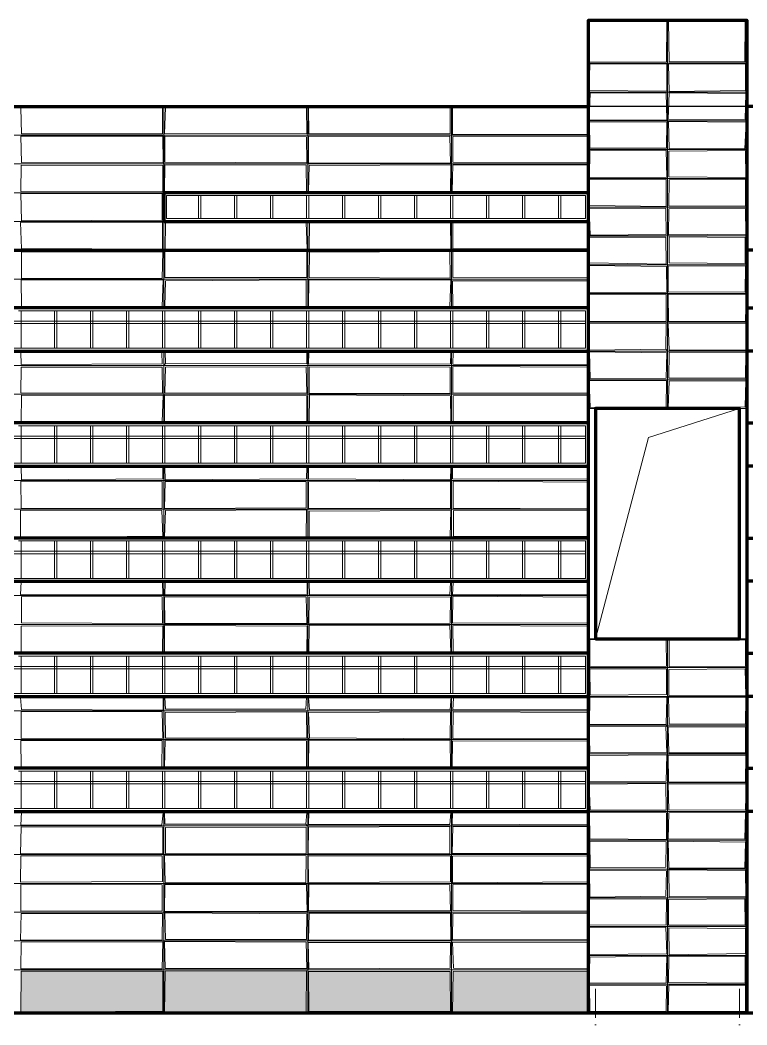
# Model space of a CAD drawing. Extents: x -50000 to 1632000, y -47600 to 308800.
# Drawn here: x 198013 to 228308, y 220500 to 262400 of the extents above; entities that cross this region are included whole.
import ezdxf

# ---------------------------------------------------------------- set-up
doc = ezdxf.new("R2010")
doc.units = 0
doc.header["$MEASUREMENT"] = 0
doc.linetypes.add('ACAD_ISO04W100', pattern=[30, 24, -3, 0, -3])
doc.layers.get('Defpoints').update_dxf_attribs({"color": 6})
doc.layers.add('1', color=7, linetype='Continuous')

msp = doc.modelspace()

# ---------------------------------------------------------------- hatches: boundary and pattern name
at = {"layer": '1', "linetype": 'Continuous'}
h = msp.add_hatch(color=251, dxfattribs=at)
h.dxf.hatch_style = 1
h.paths.add_polyline_path([(203956, 222746.3), (198059.3, 222744.7), (198037.2, 221029.8), (203966, 221068.4)])
h = msp.add_hatch(color=251, dxfattribs=at)
h.dxf.hatch_style = 1
h.paths.add_polyline_path([(209952, 222750.7), (204065.2, 222744.5), (204027.2, 221025.9), (209933.1, 221054)])
h = msp.add_hatch(color=251, dxfattribs=at)
h.dxf.hatch_style = 1
h.paths.add_polyline_path([(215937.5, 222730.5), (210032.3, 222727.8), (210053.3, 221054.2), (215955.6, 221055.6)])
h = msp.add_hatch(color=251, dxfattribs=at)
h.dxf.hatch_style = 1
h.paths.add_polyline_path([(221675.2, 222741.7), (216065.9, 222731.3), (216036.3, 221037.1), (221699.1, 221060.8)])

# ---------------------------------------------------------------- linework, layer by layer
at = {"layer": '1', "color": 8, "linetype": 'Continuous', "lineweight": 13}
for p, q in [((221700, 262400), (221700, 221000)), ((228300, 262400), (221700, 262400)), ((225000, 246200), (225000, 262400)), ((228300, 221000), (228300, 262400)), ((228300, 260600), (221700, 260600)), ((228300, 259400), (221700, 259400)), ((221667, 258800), (168300, 258800)), ((204000, 250400), (204000, 258800)), ((210000, 255200), (210000, 258800)), ((216000, 255200), (216000, 258800)), ((228300, 258200), (221700, 258200)), ((221669.2, 257600), (168300, 257600)), ((228300, 257000), (221700, 257000)), ((221671.3, 256400), (168300, 256400)), ((228300, 255800), (221700, 255800)), ((221673.2, 255200), (168300, 255200)), ((228300, 254600), (221700, 254600)), ((221671.8, 254000), (168300, 254000)), ((210000, 250400), (210000, 254000)), ((216000, 250400), (216000, 254000)), ((228300, 253400), (221700, 253400)), ((221672.3, 252800), (96000, 252800)), ((228300, 252200), (221700, 252200)), ((221668.6, 251600), (96000, 251600)), ((228300, 251000), (221700, 251000)), ((221672.2, 250400), (96000, 250400)), ((228300, 249800), (221700, 249800)), ((258000, 248600), (174000, 248600)), ((204000, 245600), (204000, 248600)), ((210000, 245600), (210000, 248600)), ((216000, 245600), (216000, 248600)), ((221665.3, 248000), (96000, 248000)), ((228300, 247400), (221700, 247400)), ((221663.8, 246800), (96000, 246800)), ((221700, 246200), (228300, 246200)), ((221666.6, 245600), (96000, 245600)), ((221700, 243800), (174000, 243800)), ((204000, 240800), (204000, 243800)), ((210000, 240800), (210000, 243800)), ((216000, 240800), (216000, 243800)), ((258000, 243800), (228300, 243800)), ((221680.6, 243200), (96000, 243200)), ((221667, 242000), (96000, 242000)), ((221685.6, 240800), (96000, 240800)), ((221700, 239000), (174000, 239000)), ((204000, 236000), (204000, 239000)), ((210000, 236000), (210000, 239000)), ((216000, 236000), (216000, 239000)), ((258000, 239000), (228300, 239000)), ((221674.9, 238400), (57000, 238400)), ((221678.1, 237200), (57000, 237200)), ((228300, 236600), (221700, 236600)), ((225000, 221000), (225000, 236600)), ((221670.9, 236000), (57000, 236000)), ((228300, 235400), (221700, 235400)), ((258000, 234200), (174000, 234200)), ((204000, 231200), (204000, 234200)), ((210000, 231200), (210000, 234200)), ((216000, 231200), (216000, 234200)), ((221666.4, 233600), (126000, 233600)), ((228300, 233000), (221700, 233000)), ((221669, 232400), (126000, 232400)), ((228300, 231800), (221700, 231800)), ((180332.3, 231200), (221673.1, 231200)), ((228300, 230600), (221700, 230600)), ((228300, 229400), (180321.5, 229400)), ((204000, 221000), (204000, 229400)), ((210000, 221000), (210000, 229400)), ((216000, 221000), (216000, 229400)), ((221669.3, 228800), (180300, 228800)), ((228300, 228200), (221700, 228200)), ((221670.7, 227600), (180300, 227600)), ((228300, 227000), (221700, 227000)), ((221666.9, 226400), (180300, 226400)), ((228300, 225800), (221700, 225800)), ((221671, 225200), (180300, 225200)), ((228300, 224600), (221700, 224600)), ((221668, 224000), (180300, 224000)), ((228300, 223400), (221700, 223400)), ((221674.4, 222800), (180300, 222800)), ((228300, 222200), (221700, 222200)), ((180300, 221000), (228300, 221000))]:
    msp.add_line(p, q, dxfattribs=at)
at = {"layer": '1', "color": 8, "linetype": 'Continuous', "lineweight": 9}
for p, q in [((221729.1, 260649.8), (221733.7, 262353.1)), ((221733.7, 262353.1), (224969.6, 262334.2)), ((224961.3, 260655.1), (224969.6, 262334.2)), ((225038.6, 262353.3), (228238.7, 262362)), ((225074.3, 260654.4), (225038.6, 262353.3)), ((228228, 260660.6), (228238.7, 262362)), ((221729.1, 260649.8), (224961.3, 260655.1)), ((225074.3, 260654.4), (228228, 260660.6)), ((221726.6, 259460.4), (221755.3, 260573.5)), ((221755.3, 260573.5), (224965, 260559.6)), ((224967.1, 259430.8), (224965, 260559.6)), ((225045, 260559.1), (228256.6, 260571.4)), ((225068.5, 259426.1), (225045, 260559.1)), ((228250.1, 259460.5), (228256.6, 260571.4)), ((221726.6, 259460.4), (224967.1, 259430.8)), ((221770.7, 259357.7), (224947.4, 259364.5)), ((224969.1, 258244.8), (224947.4, 259364.5)), ((225027.1, 258266.8), (225063.9, 259367.9)), ((225063.9, 259367.9), (228258.6, 259344.9)), ((225068.5, 259426.1), (228250.1, 259460.5)), ((221736.1, 258225.5), (221770.7, 259357.7)), ((228240.2, 258251.5), (228258.6, 259344.9)), ((198036.7, 258742.5), (203953.6, 258754.3)), ((198073.9, 257657.5), (198036.7, 258742.5)), ((203952.8, 257653), (203953.6, 258754.3)), ((204035.3, 257669.9), (204067.6, 258737.3)), ((204067.6, 258737.3), (209950.8, 258769.8)), ((209964.4, 257652.7), (209950.8, 258769.8)), ((210037.6, 258756.3), (215933.6, 258774.6)), ((210042.2, 257651.3), (210037.6, 258756.3)), ((215936, 257661.2), (215933.6, 258774.6)), ((216031.6, 258728.3), (221663.3, 258747.5)), ((216034.4, 257633.9), (216031.6, 258728.3)), ((221666.6, 257640.9), (221664.6, 258749.4)), ((221736.1, 258225.5), (224969.1, 258244.8)), ((221745.9, 258154.2), (224969.8, 258146.6)), ((221762, 257065.7), (221745.9, 258154.2)), ((224961.1, 257057.2), (224969.8, 258146.6)), ((225027.1, 258266.8), (228240.2, 258251.5)), ((225041.6, 258172), (228272.5, 258143.8)), ((225061.7, 257027.9), (225041.6, 258172)), ((228227.9, 257050.8), (228272.5, 258143.8)), ((198048.9, 257566.5), (203959.6, 257553.1)), ((198066.3, 256463.8), (198048.9, 257566.5)), ((198073.9, 257657.5), (203952.8, 257653)), ((203972.3, 256452.5), (203959.6, 257553.1)), ((204035.3, 257669.9), (209964.4, 257652.7)), ((204038.6, 257562.3), (209955.7, 257528.2)), ((204045.3, 256471.4), (204038.6, 257562.3)), ((209961.8, 256453.3), (209955.7, 257528.2)), ((210033.6, 257551.1), (215931.2, 257561.1)), ((210040.5, 256440.3), (210033.6, 257551.1)), ((210042.2, 257651.3), (215936, 257661.2)), ((215956.1, 256436), (215931.2, 257561.1)), ((216034.4, 257633.9), (221666.9, 257637.5)), ((216053.3, 256469.7), (216053.7, 257551.3)), ((216053.7, 257551.3), (221669.2, 257555.6)), ((221664.8, 256560.9), (221662.9, 257536.5)), ((221747.9, 255831.6), (221767.7, 256953.8)), ((221762, 257065.7), (224961.1, 257057.2)), ((221767.7, 256953.8), (224946.9, 256970.8)), ((224966.9, 255856.9), (224946.9, 256970.8)), ((225053.7, 256932.1), (228254.3, 256963.4)), ((225058.4, 255857.5), (225053.7, 256932.1)), ((225061.7, 257027.9), (228227.9, 257050.8)), ((228261.7, 255835.4), (228254.3, 256963.4)), ((198066.3, 256463.8), (203972.3, 256452.5)), ((204045.3, 256471.4), (209961.8, 256453.3)), ((210040.5, 256440.3), (215956.1, 256436)), ((216053.3, 256469.7), (221665, 256457.2)), ((198039.3, 255257.6), (198050.7, 256355.8)), ((198050.7, 256355.8), (203958.1, 256332.1)), ((203968, 255233.2), (203958.1, 256332.1)), ((204036.5, 255263.6), (204048.4, 256369.6)), ((204048.4, 256369.6), (209934.2, 256356)), ((209948.7, 255244.8), (209934.2, 256356)), ((210041, 255250), (210060.5, 256336.3)), ((210060.5, 256336.3), (215973.9, 256366)), ((215958.2, 255248), (215973.9, 256366)), ((216026, 255252.7), (216048.5, 256365.2)), ((216048.5, 256365.2), (221662.7, 256367.6)), ((221664.4, 255265.4), (221662.7, 256353.3)), ((221725.5, 255770.6), (224940, 255751.6)), ((221746.3, 254661.9), (221725.5, 255770.6)), ((221747.9, 255831.6), (224966.9, 255856.9)), ((224942, 254629.1), (224940, 255751.6)), ((225052.9, 254658.7), (225071.3, 255733.4)), ((225058.4, 255857.5), (228261.7, 255835.4)), ((225071.3, 255733.4), (228255, 255764.2)), ((228246.6, 254645.4), (228255, 255764.2)), ((198037.9, 255174.1), (203928.6, 255152.8)), ((198073.3, 254031), (198037.9, 255174.1)), ((198039.3, 255257.6), (203968, 255233.2)), ((204036.5, 255263.6), (209948.7, 255244.8)), ((210041, 255250), (215958.2, 255248)), ((216026, 255252.7), (221664.4, 255265.4)), ((203929.2, 254062.4), (203928.6, 255152.8)), ((221729.6, 254556.6), (224930.5, 254546.5)), ((221774.5, 253429.1), (221729.6, 254556.6)), ((221746.3, 254661.9), (224942, 254629.1)), ((224943.8, 253465.7), (224930.5, 254546.5)), ((225045.1, 253444.8), (225061.3, 254528.7)), ((225052.9, 254658.7), (228246.6, 254645.4)), ((225061.3, 254528.7), (228252.7, 254548.1)), ((228270, 253470.9), (228252.7, 254548.1)), ((198025.1, 253966.3), (203955, 253973.1)), ((198065.7, 252868.9), (198025.1, 253966.3)), ((198073.3, 254031), (203929.2, 254062.4)), ((203942.8, 252850.4), (203955, 253973.1)), ((204056.4, 252829.4), (204073.8, 253944)), ((204073.8, 253944), (209939.4, 253966.1)), ((209972.7, 252863.7), (209939.4, 253966.1)), ((210065.7, 252846.5), (210074.4, 253950.9)), ((210074.4, 253950.9), (215955.4, 253964.1)), ((215964.9, 252866.5), (215955.4, 253964.1)), ((216048.9, 252864.9), (216056.4, 253932.5)), ((216056.4, 253932.5), (221664.8, 253964.1)), ((221664.7, 252853.8), (221666.2, 253139.7)), ((221732.9, 253344.2), (224934.1, 253350.4)), ((221749.3, 252273.8), (221732.9, 253344.2)), ((221774.5, 253429.1), (224943.8, 253465.7)), ((224949.7, 252227.7), (224934.1, 253350.4)), ((225045.1, 253444.8), (228270, 253470.9)), ((225063.5, 252272.4), (225073.9, 253356.8)), ((225073.9, 253356.8), (228236.6, 253336.4)), ((228240.4, 252251.7), (228236.6, 253336.4)), ((198065.2, 252726.8), (203956.6, 252736)), ((198070.2, 251626.4), (198065.2, 252726.8)), ((198065.7, 252868.9), (203942.8, 252850.4)), ((203934.5, 251635.6), (203956.6, 252736)), ((204041.4, 252733.4), (209969.6, 252761.6)), ((204046.6, 251669.3), (204041.4, 252733.4)), ((204056.4, 252829.4), (209972.7, 252863.7)), ((209960.1, 251672.7), (209969.6, 252761.6)), ((210000, 252800), (210072.6, 252726.9)), ((210063.1, 251667.9), (210072.6, 252726.9)), ((210065.7, 252846.5), (215964.9, 252866.5)), ((210072.6, 252726.9), (215928.2, 252752.8)), ((215933.7, 251637.8), (215928.2, 252752.8)), ((216048.9, 252864.9), (221664.8, 252859.4)), ((216056.4, 252771.3), (221672.4, 252770.1)), ((216056.7, 251668.8), (216056.4, 252771.3)), ((221749.3, 252273.8), (224949.7, 252227.7)), ((225063.5, 252272.4), (228240.4, 252251.7)), ((221665.5, 251159.6), (221672.3, 252128.1)), ((221673.7, 251055.8), (221672.3, 252128.1)), ((221674.7, 251042.4), (221675.1, 252170.4)), ((221727, 252162.6), (224958, 252125)), ((221736, 251045.8), (221727, 252162.6)), ((224967.5, 251053.7), (224958, 252125)), ((225026.5, 251071.5), (225032.8, 252140.6)), ((225032.8, 252140.6), (228257, 252159.1)), ((228232.3, 251049.5), (228257, 252159.1)), ((198060.6, 251565.3), (203971.3, 251549)), ((198067.4, 250441.6), (198060.6, 251565.3)), ((198070.2, 251626.4), (203934.5, 251635.6)), ((203939.2, 250452.8), (203971.3, 251549)), ((204043, 250450.9), (204068.2, 251532.7)), ((204046.6, 251669.3), (209960.1, 251672.7)), ((204068.2, 251532.7), (209933.9, 251563.1)), ((209940.5, 250447.7), (209933.9, 251563.1)), ((210040.6, 250450), (210044.2, 251567.1)), ((210044.2, 251567.1), (215973.2, 251558.3)), ((210063.1, 251667.9), (215933.7, 251637.8)), ((215930.5, 250451.7), (215973.2, 251558.3)), ((216031.3, 251533.8), (221668.1, 251528.6)), ((216056.6, 250433.6), (216031.3, 251533.8)), ((216056.7, 251668.8), (221668.9, 251645.8)), ((221736, 251045.8), (224967.5, 251053.7)), ((225026.5, 251071.5), (228232.3, 251049.5)), ((221732.7, 250968.7), (224940.6, 250952.1)), ((221746.3, 249828.6), (221732.7, 250968.7)), ((224938.3, 249839.6), (224940.6, 250952.1)), ((225029.1, 250957.5), (228274.4, 250970.2)), ((225043.9, 249836.5), (225029.1, 250957.5)), ((228246, 249844.4), (228274.4, 250970.2)), ((198067.4, 250441.6), (203939.2, 250452.8)), ((204043, 250450.9), (209940.5, 250447.7)), ((210040.6, 250450), (215930.5, 250451.7)), ((216056.6, 250433.6), (221672, 250468)), ((221732.8, 248634.5), (221745.3, 249752.3)), ((221745.3, 249752.3), (224945.8, 249766.5)), ((221746.3, 249828.6), (224938.3, 249839.6)), ((224929.4, 248674.6), (224945.8, 249766.5)), ((225027.3, 249736.5), (228265.1, 249743.4)), ((225069.5, 248632.4), (225027.3, 249736.5)), ((225043.9, 249836.5), (228246, 249844.4)), ((228259.3, 248639.7), (228265.1, 249743.4)), ((198036.9, 248553.4), (203925.9, 248537.1)), ((198056.5, 248043.3), (198036.9, 248553.4)), ((203936.7, 248064.8), (203925.9, 248537.1)), ((204056.9, 248566.1), (209968.8, 248552.6)), ((204072.7, 248073.9), (204056.9, 248566.1)), ((209960.1, 248059.6), (209968.8, 248552.6)), ((210032.4, 248048.7), (210054.7, 248526.3)), ((210054.7, 248526.3), (215962.5, 248542.2)), ((215952.3, 248068.6), (215962.5, 248542.2)), ((216052.5, 248051.8), (216059.3, 248556.3)), ((216059.3, 248556.3), (221675.7, 248571.1)), ((221675.7, 248571.1), (221665.3, 248035.6)), ((221732.8, 248634.5), (224929.4, 248674.6)), ((221748.9, 248567.1), (224966.5, 248525)), ((221772.5, 247456.8), (221748.9, 248567.1)), ((225000, 248600), (224929.4, 248674.6)), ((224944.7, 247471.3), (224966.5, 248525)), ((225053.9, 247469.8), (225069, 248555.8)), ((225069, 248555.8), (228258.4, 248537.9)), ((225069.5, 248632.4), (228259.3, 248639.7)), ((228251.8, 247467.5), (228258.4, 248537.9)), ((198056.5, 248043.3), (203936.7, 248064.8)), ((204000, 248000), (204072.7, 248073.9)), ((204072.7, 248073.9), (209960.1, 248059.6)), ((210032.4, 248048.7), (215952.3, 248068.6)), ((216052.5, 248051.8), (221665.3, 248035.6)), ((198043.6, 246861.3), (198051.8, 247931.5)), ((198051.8, 247931.5), (203934.6, 247930.2)), ((203955.1, 246844.4), (203934.6, 247930.2)), ((204046.9, 246862.2), (204068.6, 247929.8)), ((204068.6, 247929.8), (209940.5, 247939.4)), ((209959.5, 246846.1), (209940.5, 247939.4)), ((210055.6, 247935.7), (215933.4, 247929.3)), ((210059, 246844.1), (210055.6, 247935.7)), ((215940.7, 246830.8), (215933.4, 247929.3)), ((216044.2, 247949.1), (221665.1, 247929.4)), ((216048.8, 246837.2), (216044.2, 247949.1)), ((221665.1, 247929.4), (221663.8, 246860)), ((221733.2, 247366.9), (224954.7, 247351)), ((221770.6, 246245.8), (221733.2, 247366.9)), ((221772.5, 247456.8), (224944.7, 247471.3)), ((224939.3, 246261.8), (224954.7, 247351)), ((225028.7, 246225.8), (225068.7, 247339.5)), ((225053.9, 247469.8), (228251.8, 247467.5)), ((225068.7, 247339.5), (228265.2, 247359.6)), ((228239.7, 246273.1), (228265.2, 247359.6)), ((198043.6, 246861.3), (203955.1, 246844.4)), ((204046.9, 246862.2), (209959.5, 246846.1)), ((210059, 246844.1), (215940.7, 246830.8)), ((216048.8, 246837.2), (221663.8, 246860)), ((198055.6, 245647.9), (198069.6, 246765.3)), ((198069.6, 246765.3), (203972.1, 246746.2)), ((203935.3, 245646.2), (203972.1, 246746.2)), ((204025.5, 245640.6), (204029.9, 246763.5)), ((204029.9, 246763.5), (209960.8, 246734.3)), ((209958.4, 245673.9), (209960.8, 246734.3)), ((210061.5, 245648.9), (210074.4, 246769.5)), ((210074.4, 246769.5), (215956.6, 246730.3)), ((215972.9, 245649.2), (215956.6, 246730.3)), ((216060.1, 245650.5), (216063.6, 246731.6)), ((216063.6, 246731.6), (221663.8, 246746.6)), ((221663.8, 246746.6), (221666.4, 245639.4)), ((221770.6, 246245.8), (224939.3, 246261.8)), ((225028.7, 246225.8), (228239.7, 246273.1)), ((198055.6, 245647.9), (203935.3, 245646.2)), ((204025.5, 245640.6), (209958.4, 245673.9)), ((210061.5, 245648.9), (215972.9, 245649.2)), ((216060.1, 245650.5), (221666.4, 245639.4)), ((198057.2, 243747.1), (203958.6, 243767.6)), ((198074.9, 243225.9), (198057.2, 243747.1)), ((203961.6, 243274.5), (203958.6, 243767.6)), ((204051.8, 243745.5), (209961.8, 243750.8)), ((204057, 243229), (204051.8, 243745.5)), ((209954.8, 243272.9), (209961.8, 243750.8)), ((210034.2, 243266.3), (210038.9, 243748.3)), ((210038.9, 243748.3), (215964.9, 243736.7)), ((215949.2, 243233.5), (215964.9, 243736.7)), ((216036, 243769.6), (221680.7, 243754.4)), ((216037.3, 243268.2), (216036, 243769.6)), ((221680.7, 243754.4), (221680.6, 243252.5)), ((198049.9, 243168.4), (203938.9, 243165.4)), ((198055.8, 242033.9), (198049.9, 243168.4)), ((198074.9, 243225.9), (203961.6, 243274.5)), ((203940.9, 242047.3), (203938.9, 243165.4)), ((204036.2, 242034.2), (204054.1, 243154.7)), ((204054.1, 243154.7), (209937.3, 243163.6)), ((204057, 243229), (209954.8, 243272.9)), ((209936.5, 242057.3), (209937.3, 243163.6)), ((210034.2, 243266.3), (215949.2, 243233.5)), ((210035.5, 242030), (210038.7, 243150.1)), ((210038.7, 243150.1), (215951, 243172.3)), ((215949.6, 242029.9), (215951, 243172.3)), ((216037.3, 243268.2), (221680.6, 243252.5)), ((216062.1, 242048), (216069.1, 243174)), ((216069.1, 243174), (221680.7, 243129.5)), ((221680.7, 243129.5), (221667.2, 242026.2)), ((198032.4, 240829.4), (198034.9, 241958)), ((198034.9, 241958), (203925.8, 241948.5)), ((198055.8, 242033.9), (203940.9, 242047.3)), ((203962.5, 240874.7), (203925.8, 241948.5)), ((204026.3, 240832.8), (204068.3, 241951.1)), ((204036.2, 242034.2), (209936.5, 242057.3)), ((204068.3, 241951.1), (209956.5, 241971.9)), ((209942.1, 240851.5), (209956.5, 241971.9)), ((210035.5, 242030), (215949.6, 242029.9)), ((210055.7, 240840.1), (210062.8, 241925.9)), ((210062.8, 241925.9), (215967.3, 241948.7)), ((215943, 240865.8), (215967.3, 241948.7)), ((216062.1, 242048), (221667.2, 242026.2)), ((216073.8, 241953.4), (221666.7, 241943.4)), ((216074, 240870.5), (216073.8, 241953.4)), ((221666.7, 241943.4), (221685.6, 240865.8)), ((198032.4, 240829.4), (203962.5, 240874.7)), ((204026.3, 240832.8), (209942.1, 240851.5)), ((210055.7, 240840.1), (215943, 240865.8)), ((216000, 240800), (216074, 240870.5)), ((216074, 240870.5), (221685.6, 240865.8)), ((198027.5, 238442.6), (198054.7, 238969.9)), ((198054.7, 238969.9), (203952.8, 238969)), ((203959.6, 238435.5), (203952.8, 238969)), ((204042.9, 238428.5), (204058.8, 238936.1)), ((204058.8, 238936.1), (209972.5, 238946.8)), ((209973.1, 238457.3), (209972.5, 238946.8)), ((210056.4, 238954.4), (215950.9, 238941.1)), ((210069.7, 238440.2), (210056.4, 238954.4)), ((215929.8, 238428.1), (215950.9, 238941.1)), ((216030.2, 238427.4), (216066.6, 238941.8)), ((216066.6, 238941.8), (221673, 238931.5)), ((221673, 238931.5), (221674.8, 238464.9)), ((198027.5, 238442.6), (203959.6, 238435.5)), ((204042.9, 238428.5), (209973.1, 238457.3)), ((210069.7, 238440.2), (215929.8, 238428.1)), ((216030.2, 238427.4), (221674.8, 238464.9)), ((198066.9, 237267), (198067.4, 238369.5)), ((198067.4, 238369.5), (203928.9, 238349.4)), ((203948.6, 237232.9), (203928.9, 238349.4)), ((204030.3, 238355.8), (209930.6, 238353.8)), ((204048.3, 237242.8), (204030.3, 238355.8)), ((209958.2, 237233.5), (209930.6, 238353.8)), ((210043, 237243.2), (210067.6, 238341.1)), ((210067.6, 238341.1), (215954.5, 238345.4)), ((215933.5, 237246), (215954.5, 238345.4)), ((216040.6, 237249.6), (216052.1, 238374.4)), ((216052.1, 238374.4), (221675.3, 238336.6)), ((221675.3, 238336.6), (221678.3, 237262.6)), ((198066.9, 237267), (203948.6, 237232.9)), ((204030.9, 236062.7), (204032.5, 237160.6)), ((204032.5, 237160.6), (209971.7, 237126.8)), ((204048.3, 237242.8), (209958.2, 237233.5)), ((210041.5, 236039.4), (210065.9, 237158.6)), ((210043, 237243.2), (215933.5, 237246)), ((210065.9, 237158.6), (215931.1, 237166.1)), ((215970.2, 236038.2), (215931.1, 237166.1)), ((216040.6, 237249.6), (221678.3, 237262.6)), ((216051.9, 237158), (221678, 237130.5)), ((216067.1, 236050.1), (216051.9, 237158)), ((198057, 236049.9), (198063.7, 237133)), ((198063.7, 237133), (203959.8, 237138.7)), ((203946.5, 236066.6), (203959.8, 237138.7)), ((209959.8, 236039.9), (209971.7, 237126.8)), ((221678, 237130.5), (221671.1, 236068.6)), ((221758.9, 236573.2), (224936.9, 236570.4)), ((221767.1, 235441.9), (221758.9, 236573.2)), ((224951.8, 235458.8), (224936.9, 236570.4)), ((225068.4, 236561.3), (228247.5, 236559.9)), ((225068.9, 235425.9), (225068.4, 236561.3)), ((228250.6, 235454.9), (228247.5, 236559.9)), ((198057, 236049.9), (203946.5, 236066.6)), ((204030.9, 236062.7), (209959.8, 236039.9)), ((210041.5, 236039.4), (215970.2, 236038.2)), ((216067.1, 236050.1), (221671.1, 236068.6)), ((221757, 235351.5), (224963.8, 235345.1)), ((221769, 234251.3), (221757, 235351.5)), ((221767.1, 235441.9), (224951.8, 235458.8)), ((224956, 234273.2), (224963.8, 235345.1)), ((225050.4, 235325.4), (228230.8, 235351.2)), ((225057.2, 234235.1), (225050.4, 235325.4)), ((225068.9, 235425.9), (228250.6, 235454.9)), ((228267.1, 234225.5), (228230.8, 235351.2)), ((221769, 234251.3), (224956, 234273.2)), ((225057.2, 234235.1), (228267.1, 234225.5)), ((198026.7, 234157.3), (203972, 234140.6)), ((198069.9, 233658.6), (198026.7, 234157.3)), ((203973.1, 233630), (203972, 234140.6)), ((204043.2, 234147.8), (209944.7, 234167.4)), ((204074.4, 233659.7), (204043.2, 234147.8)), ((209928.7, 233670), (209944.7, 234167.4)), ((210028.9, 234151.8), (215974.5, 234174.4)), ((210074.8, 233654), (210028.9, 234151.8)), ((215932.8, 233638), (215974.5, 234174.4)), ((216000, 234200), (216072.2, 234125.8)), ((216045.5, 233644.4), (216072.2, 234125.8)), ((216072.2, 234125.8), (221662.7, 234136.6)), ((221662.7, 234136.6), (221666.8, 233649.6)), ((221749.6, 233040.8), (221761.6, 234167)), ((221761.6, 234167), (224967.5, 234158.7)), ((224937.8, 233031.5), (224967.5, 234158.7)), ((225034, 234171.7), (228270.8, 234147.3)), ((225066, 233060.4), (225034, 234171.7)), ((228244.7, 233035.6), (228270.8, 234147.3)), ((198056.1, 232438.4), (198059.3, 233566.5)), ((198059.3, 233566.5), (203930.9, 233555.8)), ((198069.9, 233658.6), (203973.1, 233630)), ((203962.8, 232449.9), (203930.9, 233555.8)), ((204064.8, 233527), (209954.3, 233560.9)), ((204069.8, 232458.5), (204064.8, 233527)), ((204074.4, 233659.7), (209928.7, 233670)), ((209967.9, 232452.6), (209954.3, 233560.9)), ((210034.8, 233533.3), (215959.7, 233560.1)), ((210071, 232474.5), (210034.8, 233533.3)), ((210074.8, 233654), (215932.8, 233638)), ((215944.5, 232426.9), (215959.7, 233560.1)), ((216045.5, 233644.4), (221666.8, 233649.6)), ((216052.3, 232442.4), (216058.4, 233559.7)), ((216058.4, 233559.7), (221666, 233530.1)), ((221666, 233530.1), (221668.9, 232433)), ((221749.6, 233040.8), (224937.8, 233031.5)), ((225000, 233000), (224930, 232928.2)), ((225066, 233060.4), (228244.7, 233035.6)), ((221730.6, 232937.5), (224930, 232928.2)), ((221767.3, 231872.5), (221730.6, 232937.5)), ((224974.6, 231855.8), (224930, 232928.2)), ((225029.1, 232935), (228252, 232934.9)), ((225055.9, 231840.5), (225029.1, 232935)), ((228254.2, 231839.9), (228252, 232934.9)), ((198046.1, 232356.1), (203928.7, 232355.9)), ((198055.2, 231230.2), (198046.1, 232356.1)), ((198056.1, 232438.4), (203962.8, 232449.9)), ((203925.4, 231248.3), (203928.7, 232355.9)), ((204030.3, 231243.3), (204056.1, 232365.5)), ((204056.1, 232365.5), (209952.4, 232352.3)), ((204069.8, 232458.5), (209967.9, 232452.6)), ((209955.3, 231271.8), (209952.4, 232352.3)), ((210000, 232400), (210071, 232474.5)), ((210033.3, 231260.2), (210052.4, 232372.2)), ((210052.4, 232372.2), (215935.8, 232374.3)), ((210071, 232474.5), (215944.5, 232426.9)), ((215959.4, 231255.7), (215935.8, 232374.3)), ((216029.5, 231261.3), (216030.8, 232342.9)), ((216030.8, 232342.9), (221669.1, 232331.5)), ((216052.3, 232442.4), (221668.9, 232433)), ((221669.1, 232331.5), (221672.2, 231266)), ((221735.6, 230640.8), (221746.4, 231739.2)), ((221746.4, 231739.2), (224967, 231762.8)), ((221767.3, 231872.5), (224974.6, 231855.8)), ((224938.6, 230661.6), (224967, 231762.8)), ((225027.4, 231750.3), (228261.9, 231743.7)), ((225037.1, 230633.5), (225027.4, 231750.3)), ((225055.9, 231840.5), (228254.2, 231839.9)), ((228244, 230626.7), (228261.9, 231743.7)), ((198055.2, 231230.2), (203925.4, 231248.3)), ((204030.3, 231243.3), (209955.3, 231271.8)), ((210033.3, 231260.2), (215959.4, 231255.7)), ((216029.5, 231261.3), (221672.2, 231266)), ((221734.4, 230535.8), (224929.7, 230562.5)), ((221771.6, 229459.8), (221734.4, 230535.8)), ((221735.6, 230640.8), (224938.6, 230661.6)), ((224948.1, 229457.2), (224929.7, 230562.5)), ((225032, 230551.8), (228274.4, 230540.6)), ((225048.1, 229459.3), (225032, 230551.8)), ((225037.1, 230633.5), (228244, 230626.7)), ((228243.4, 229463.1), (228274.4, 230540.6)), ((198037.2, 228826.6), (198065.1, 229372.6)), ((198065.1, 229372.6), (203973.9, 229344.2)), ((203925.8, 228849.2), (203973.9, 229344.2)), ((204033.1, 229364.7), (209969, 229338.2)), ((204047.8, 228873), (204033.1, 229364.7)), ((209926.7, 228873.2), (209969, 229338.2)), ((210034.9, 228855.8), (210053.5, 229364.8)), ((210053.5, 229364.8), (215965.6, 229339.5)), ((215928.2, 228861.5), (215965.6, 229339.5)), ((216028.5, 228839.8), (216043.5, 229373.3)), ((216043.5, 229373.3), (221662.8, 229329.8)), ((221750.6, 229368.8), (224955.1, 229340.6)), ((221761.1, 228253.5), (221750.6, 229368.8)), ((221771.6, 229459.8), (224948.1, 229457.2)), ((224959.7, 228232.3), (224955.1, 229340.6)), ((225031, 228263.7), (225047.8, 229344.2)), ((225047.8, 229344.2), (228249.4, 229358.5)), ((225048.1, 229459.3), (228243.4, 229463.1)), ((228227.7, 228250.1), (228249.4, 229358.5)), ((198037.2, 228826.6), (203925.8, 228849.2)), ((204047.8, 228873), (209926.7, 228873.2)), ((210000, 228800), (209926.7, 228873.2)), ((210034.9, 228855.8), (215928.2, 228861.5)), ((216028.5, 228839.8), (221668.5, 228868.1)), ((198030.4, 227637.8), (198053.1, 228763.9)), ((198053.1, 228763.9), (203960.9, 228750.7)), ((203955.5, 227629.2), (203960.9, 228750.7)), ((204069.6, 227654.2), (204070.2, 228734.1)), ((204070.2, 228734.1), (209937.2, 228751.3)), ((209943, 227633.1), (209937.2, 228751.3)), ((210025.1, 227653.2), (210029.1, 228742.3)), ((210029.1, 228742.3), (215926.4, 228770.5)), ((215927.5, 227636.8), (215926.4, 228770.5)), ((216026.3, 227646.9), (216047.8, 228768.7)), ((216047.8, 228768.7), (221669.7, 228772.6)), ((221761.1, 228253.5), (224959.7, 228232.3)), ((221762.9, 228159.1), (224936.6, 228138.7)), ((221772.5, 227051), (221762.9, 228159.1)), ((224932.8, 227072.1), (224936.6, 228138.7)), ((225027.3, 228157.2), (228248.8, 228125.7)), ((225051.3, 227034.6), (225027.3, 228157.2)), ((225031, 228263.7), (228227.7, 228250.1)), ((228227.1, 227032), (228248.8, 228125.7)), ((198030.1, 226451), (198041.2, 227547.9)), ((198030.4, 227637.8), (203955.5, 227629.2)), ((198041.2, 227547.9), (203938.4, 227545.1)), ((203947.8, 226474.6), (203938.4, 227545.1)), ((204033.5, 227563.5), (209938.7, 227546.1)), ((204064.3, 226432.3), (204033.5, 227563.5)), ((204069.6, 227654.2), (209943, 227633.1)), ((209925.7, 226426.2), (209938.7, 227546.1)), ((210025.1, 227653.2), (215927.5, 227636.8)), ((210026.9, 227553.6), (215954.8, 227545.8)), ((210027.8, 226434.2), (210026.9, 227553.6)), ((215950.1, 226469.6), (215954.8, 227545.8)), ((216026.3, 227646.9), (221670.6, 227653.1)), ((216033.2, 226429.8), (216036.5, 227538.3)), ((216036.5, 227538.3), (221670.8, 227547.4)), ((221753.5, 226955), (224963.5, 226930.9)), ((221762.9, 225830.2), (221753.5, 226955)), ((221772.5, 227051), (224932.8, 227072.1)), ((224932.1, 225863.6), (224963.5, 226930.9)), ((225051.3, 227034.6), (228227.1, 227032)), ((225057.2, 226968.1), (228257.1, 226934.5)), ((225069, 225841.1), (225057.2, 226968.1)), ((228268.4, 225857.2), (228257.1, 226934.5)), ((198030.1, 226451), (203947.8, 226474.6)), ((198041.2, 226351.9), (203939.9, 226345.9)), ((198046.7, 225237.5), (198041.2, 226351.9)), ((203933.5, 225258.3), (203939.9, 226345.9)), ((204032.1, 225228.2), (204039, 226352.9)), ((204039, 226352.9), (209950.6, 226356.1)), ((204064.3, 226432.3), (209925.7, 226426.2)), ((209973.4, 225231.9), (209950.6, 226356.1)), ((210027.8, 226434.2), (215950.1, 226469.6)), ((210034.9, 225260.4), (210041.7, 226363.2)), ((210041.7, 226363.2), (215928.2, 226339.2)), ((215958.8, 225251.9), (215928.2, 226339.2)), ((216033.2, 226429.8), (221667, 226468.7)), ((216048.1, 226352.4), (221667.2, 226362.1)), ((216052.6, 225266.7), (216048.1, 226352.4)), ((221762.9, 225830.2), (224932.1, 225863.6)), ((225069, 225841.1), (228268.4, 225857.2)), ((221726.2, 224668), (221740.8, 225749.4)), ((221740.8, 225749.4), (224950.2, 225755)), ((224945.8, 224655.5), (224950.2, 225755)), ((225037.3, 224656.6), (225039.8, 225730)), ((225039.8, 225730), (228229.2, 225758.6)), ((228239.8, 224661.1), (228229.2, 225758.6)), ((198036, 224035.7), (198054.5, 225144.8)), ((198046.7, 225237.5), (203933.5, 225258.3)), ((198054.5, 225144.8), (203949.2, 225148.3)), ((203929.9, 224040.9), (203949.2, 225148.3)), ((204032.1, 225228.2), (209973.4, 225231.9)), ((204045.2, 225170.6), (209965, 225133.4)), ((204070.9, 224063.9), (204045.2, 225170.6)), ((209957.4, 224059.2), (209965, 225133.4)), ((210034.9, 225260.4), (215958.8, 225251.9)), ((210035.7, 224035.8), (210066.6, 225163.5)), ((210066.6, 225163.5), (215957.1, 225163.1)), ((215964.4, 224027.1), (215957.1, 225163.1)), ((216037.8, 224047.2), (216056.3, 225142.4)), ((216052.6, 225266.7), (221671.1, 225239.8)), ((216056.3, 225142.4), (221671, 225166.2)), ((221726.2, 224668), (224945.8, 224655.5)), ((225037.3, 224656.6), (228239.8, 224661.1)), ((221727.5, 224556.9), (224932.7, 224571.6)), ((221728.4, 223437.2), (221727.5, 224556.9)), ((224966.2, 223457.9), (224932.7, 224571.6)), ((225052.8, 224553), (228247.2, 224525.8)), ((225062.9, 223427), (225052.8, 224553)), ((228253.5, 223473.4), (228247.2, 224525.8)), ((198036, 224035.7), (203929.9, 224040.9)), ((198037.5, 222831.4), (198059.3, 223951.6)), ((198059.3, 223951.6), (203958.4, 223970.4)), ((203936.4, 222831.6), (203958.4, 223970.4)), ((204027.4, 223974.4), (209942.5, 223945.8)), ((204062.8, 222846), (204027.4, 223974.4)), ((204070.9, 224063.9), (209957.4, 224059.2)), ((209960.5, 222848.7), (209942.5, 223945.8)), ((210026.6, 223935.8), (215957.4, 223938.2)), ((210048.3, 222836.8), (210026.6, 223935.8)), ((210035.7, 224035.8), (215964.4, 224027.1)), ((215936.7, 222871.6), (215957.4, 223938.2)), ((216037.3, 223951.1), (221667.6, 223933.2)), ((216073.6, 222865.8), (216037.3, 223951.1)), ((216037.8, 224047.2), (221668.5, 224064.5)), ((221728.4, 223437.2), (224966.2, 223457.9)), ((221730, 222242.1), (221763.7, 223330.5)), ((221763.7, 223330.5), (224972.6, 223364.4)), ((224940.1, 222249.5), (224972.6, 223364.4)), ((225037.2, 222262.3), (225051.1, 223370.8)), ((225051.1, 223370.8), (228237.1, 223353.8)), ((225062.9, 223427), (228253.5, 223473.4)), ((228234.5, 222241.5), (228237.1, 223353.8)), ((198037.5, 222831.4), (203936.4, 222831.6)), ((204062.8, 222846), (209960.5, 222848.7)), ((210048.3, 222836.8), (215936.7, 222871.6)), ((216073.6, 222865.8), (221674.7, 222836.3)), ((221730, 222242.1), (224940.1, 222249.5)), ((221749, 222153.1), (224953.6, 222127)), ((221763.1, 221054.4), (221749, 222153.1)), ((224939.1, 221060), (224953.6, 222127)), ((225030.5, 221056.4), (225048, 222159.6)), ((225037.2, 222262.3), (228234.5, 222241.5)), ((225048, 222159.6), (228249.2, 222159)), ((228245, 221073.1), (228249.2, 222159)), ((221763.1, 221054.4), (224939.1, 221060)), ((225030.5, 221056.4), (228245, 221073.1))]:
    msp.add_line(p, q, dxfattribs=at)
at = {"layer": '1', "lineweight": 70}
for p, q in [((144300, 258800), (221700, 258800)), ((287700, 258800), (228300, 258800))]:
    msp.add_line(p, q, dxfattribs=at)
at = {"layer": '1', "linetype": 'Continuous', "lineweight": 20}
for p, q in [((204120, 255080), (204120, 254120)), ((207050, 255080), (204120, 255080)), ((205450, 255080), (205450, 254120)), ((205550, 255080), (205550, 254120)), ((206950, 254120), (206950, 255080)), ((207050, 254120), (207050, 255080)), ((208450, 255080), (207050, 255080)), ((221580, 255080), (208450, 255080)), ((208450, 254120), (208450, 255080)), ((208550, 255080), (208550, 254120)), ((209950, 255080), (209950, 254120)), ((210050, 255080), (210050, 254120)), ((211450, 254120), (211450, 255080)), ((211550, 255080), (211550, 254120)), ((212950, 254120), (212950, 255080)), ((213050, 254120), (213050, 255080)), ((214450, 254120), (214450, 255080)), ((214550, 255080), (214550, 254120)), ((215950, 254120), (215950, 255080)), ((216050, 254120), (216050, 255080)), ((217450, 254120), (217450, 255080)), ((217550, 254120), (217550, 255080)), ((218950, 255080), (218950, 254120)), ((219050, 255080), (219050, 254120)), ((220450, 254120), (220450, 255080)), ((220550, 255080), (220550, 254120)), ((221580, 254120), (221580, 255080)), ((204120, 254120), (221580, 254120)), ((201050, 250280), (197950, 250280)), ((198050, 250280), (198050, 248720)), ((199450, 250280), (199450, 248720)), ((199550, 248720), (199550, 250280)), ((200950, 248720), (200950, 250280)), ((201050, 248720), (201050, 250280)), ((202450, 250280), (201050, 250280)), ((202550, 250280), (202450, 250280)), ((202450, 250280), (202450, 248720)), ((202550, 248720), (202550, 250280)), ((203950, 250280), (202550, 250280)), ((203950, 250280), (203950, 248720)), ((205550, 250280), (203950, 250280)), ((204050, 248720), (204050, 250280)), ((205450, 248720), (205450, 250280)), ((206950, 250280), (205550, 250280)), ((205550, 250280), (205550, 248720)), ((207050, 250280), (206950, 250280)), ((206950, 248720), (206950, 250280)), ((207050, 248720), (207050, 250280)), ((208450, 250280), (207050, 250280)), ((211550, 250280), (208450, 250280)), ((208450, 248720), (208450, 250280)), ((208550, 250280), (208550, 248720)), ((209950, 248720), (209950, 250280)), ((210050, 248720), (210050, 250280)), ((211450, 250280), (211450, 248720)), ((211550, 248720), (211550, 250280)), ((212950, 250280), (211550, 250280)), ((214550, 250280), (212950, 250280)), ((212950, 250280), (212950, 248720)), ((213050, 248720), (213050, 250280)), ((214450, 250280), (214450, 248720)), ((215950, 250280), (214550, 250280)), ((214550, 250280), (214550, 248720)), ((220550, 250280), (215950, 250280)), ((215950, 248720), (215950, 250280)), ((216050, 248720), (216050, 250280)), ((217450, 248720), (217450, 250280)), ((217550, 250280), (217550, 248720)), ((218950, 250280), (218950, 248720)), ((219050, 248720), (219050, 250280)), ((220450, 248720), (220450, 250280)), ((220550, 250280), (220550, 248720)), ((221580, 250280), (220550, 250280)), ((221580, 248720), (221580, 250280)), ((221580, 249850), (174120, 249850)), ((221580, 249750), (174120, 249750)), ((174120, 248720), (202550, 248720)), ((202550, 248720), (203950, 248720)), ((203950, 248720), (221580, 248720)), ((201050, 245480), (197950, 245480)), ((198050, 245480), (198050, 243920)), ((199450, 245480), (199450, 243920)), ((199550, 245480), (199550, 243920)), ((200950, 245480), (200950, 243920)), ((201050, 243920), (201050, 245480)), ((202450, 245480), (201050, 245480)), ((202550, 245480), (202450, 245480)), ((202450, 245480), (202450, 243920)), ((202550, 243920), (202550, 245480)), ((203950, 245480), (202550, 245480)), ((205550, 245480), (203950, 245480)), ((203950, 243920), (203950, 245480)), ((204050, 245480), (204050, 243920)), ((205450, 243920), (205450, 245480)), ((205550, 243920), (205550, 245480)), ((206950, 245480), (205550, 245480)), ((207050, 245480), (206950, 245480)), ((206950, 243920), (206950, 245480)), ((207050, 243920), (207050, 245480)), ((208450, 245480), (207050, 245480)), ((211550, 245480), (208450, 245480)), ((208450, 243920), (208450, 245480)), ((208550, 243920), (208550, 245480)), ((209950, 243920), (209950, 245480)), ((210050, 245480), (210050, 243920)), ((211450, 245480), (211450, 243920)), ((211550, 243920), (211550, 245480)), ((212950, 245480), (211550, 245480)), ((214550, 245480), (212950, 245480)), ((212950, 243920), (212950, 245480)), ((213050, 245480), (213050, 243920)), ((214450, 245480), (214450, 243920)), ((214550, 243920), (214550, 245480)), ((215950, 245480), (214550, 245480)), ((220550, 245480), (215950, 245480)), ((215950, 243920), (215950, 245480)), ((216050, 243920), (216050, 245480)), ((217450, 243920), (217450, 245480)), ((217550, 245480), (217550, 243920)), ((218950, 243920), (218950, 245480)), ((219050, 245480), (219050, 243920)), ((220450, 245480), (220450, 243920)), ((220550, 245480), (220550, 243920)), ((221580, 245480), (220550, 245480)), ((221580, 243920), (221580, 245480)), ((221580, 245050), (174120, 245050)), ((221580, 244950), (174120, 244950)), ((174120, 243920), (202550, 243920)), ((202550, 243920), (203950, 243920)), ((203950, 243920), (221580, 243920)), ((201050, 240680), (197950, 240680)), ((198050, 239120), (198050, 240680)), ((199450, 240680), (199450, 239120)), ((199550, 240680), (199550, 239120)), ((200950, 239120), (200950, 240680)), ((201050, 239120), (201050, 240680)), ((202450, 240680), (201050, 240680)), ((202550, 240680), (202450, 240680)), ((202450, 240680), (202450, 239120)), ((202550, 239120), (202550, 240680)), ((203950, 240680), (202550, 240680)), ((205550, 240680), (203950, 240680)), ((203950, 239120), (203950, 240680)), ((204050, 239120), (204050, 240680)), ((205450, 239120), (205450, 240680)), ((205550, 239120), (205550, 240680)), ((206950, 240680), (205550, 240680)), ((207050, 240680), (206950, 240680)), ((206950, 239120), (206950, 240680)), ((207050, 239120), (207050, 240680)), ((208450, 240680), (207050, 240680)), ((211550, 240680), (208450, 240680)), ((208450, 239120), (208450, 240680)), ((208550, 239120), (208550, 240680)), ((209950, 240680), (209950, 239120)), ((210050, 240680), (210050, 239120)), ((211450, 239120), (211450, 240680)), ((211550, 240680), (211550, 239120)), ((212950, 240680), (211550, 240680)), ((214550, 240680), (212950, 240680)), ((212950, 240680), (212950, 239120)), ((213050, 239120), (213050, 240680)), ((214450, 239120), (214450, 240680)), ((214550, 239120), (214550, 240680)), ((215950, 240680), (214550, 240680)), ((220550, 240680), (215950, 240680)), ((215950, 240680), (215950, 239120)), ((216050, 239120), (216050, 240680)), ((217450, 239120), (217450, 240680)), ((217550, 240680), (217550, 239120)), ((218950, 239120), (218950, 240680)), ((219050, 240680), (219050, 239120)), ((220450, 240680), (220450, 239120)), ((220550, 239120), (220550, 240680)), ((221580, 240680), (220550, 240680)), ((221580, 239120), (221580, 240680)), ((221580, 240250), (174120, 240250)), ((221580, 240150), (174120, 240150)), ((174120, 239120), (202550, 239120)), ((202550, 239120), (203950, 239120)), ((203950, 239120), (221580, 239120)), ((201050, 235880), (197950, 235880)), ((198050, 235880), (198050, 234320)), ((199450, 235880), (199450, 234320)), ((199550, 235880), (199550, 234320)), ((200950, 235880), (200950, 234320)), ((201050, 234320), (201050, 235880)), ((202450, 235880), (201050, 235880)), ((202550, 235880), (202450, 235880)), ((202450, 235880), (202450, 234320)), ((202550, 234320), (202550, 235880)), ((203950, 235880), (202550, 235880)), ((205550, 235880), (203950, 235880)), ((203950, 234320), (203950, 235880)), ((204050, 234320), (204050, 235880)), ((205450, 235880), (205450, 234320)), ((205550, 234320), (205550, 235880)), ((206950, 235880), (205550, 235880)), ((207050, 235880), (206950, 235880)), ((206950, 235880), (206950, 234320)), ((208450, 235880), (207050, 235880)), ((207050, 235880), (207050, 234320)), ((211550, 235880), (208450, 235880)), ((208450, 235880), (208450, 234320)), ((208550, 234320), (208550, 235880)), ((209950, 234320), (209950, 235880)), ((210050, 234320), (210050, 235880)), ((211450, 234320), (211450, 235880)), ((211550, 235880), (211550, 234320)), ((212950, 235880), (211550, 235880)), ((214550, 235880), (212950, 235880)), ((212950, 235880), (212950, 234320)), ((213050, 235880), (213050, 234320)), ((214450, 234320), (214450, 235880)), ((215950, 235880), (214550, 235880)), ((214550, 235880), (214550, 234320)), ((220550, 235880), (215950, 235880)), ((215950, 235880), (215950, 234320)), ((216050, 234320), (216050, 235880)), ((217450, 234320), (217450, 235880)), ((217550, 235880), (217550, 234320)), ((218950, 234320), (218950, 235880)), ((219050, 235880), (219050, 234320)), ((220450, 234320), (220450, 235880)), ((221580, 235880), (220550, 235880)), ((220550, 235880), (220550, 234320)), ((221580, 234320), (221580, 235880)), ((221580, 235450), (174120, 235450)), ((221580, 235350), (174120, 235350)), ((174120, 234320), (202550, 234320)), ((202550, 234320), (203950, 234320)), ((203950, 234320), (221580, 234320)), ((201050, 231080), (197950, 231080)), ((198050, 229520), (198050, 231080)), ((199450, 231080), (199450, 229520)), ((199550, 229520), (199550, 231080)), ((200950, 229520), (200950, 231080)), ((201050, 229520), (201050, 231080)), ((202450, 231080), (201050, 231080)), ((202550, 231080), (202450, 231080)), ((202450, 231080), (202450, 229520)), ((202550, 229520), (202550, 231080)), ((203950, 231080), (202550, 231080)), ((205550, 231080), (203950, 231080)), ((203950, 229520), (203950, 231080)), ((204050, 231080), (204050, 229520)), ((205450, 229520), (205450, 231080)), ((205550, 229520), (205550, 231080)), ((206950, 231080), (205550, 231080)), ((207050, 231080), (206950, 231080)), ((206950, 231080), (206950, 229520)), ((207050, 231080), (207050, 229520)), ((208450, 231080), (207050, 231080)), ((211550, 231080), (208450, 231080)), ((208450, 229520), (208450, 231080)), ((208550, 229520), (208550, 231080)), ((209950, 229520), (209950, 231080)), ((210050, 231080), (210050, 229520)), ((211450, 231080), (211450, 229520)), ((212950, 231080), (211550, 231080)), ((211550, 231080), (211550, 229520)), ((214550, 231080), (212950, 231080)), ((212950, 229520), (212950, 231080)), ((213050, 231080), (213050, 229520)), ((214450, 229520), (214450, 231080)), ((214550, 229520), (214550, 231080)), ((215950, 231080), (214550, 231080)), ((220550, 231080), (215950, 231080)), ((215950, 231080), (215950, 229520)), ((216050, 231080), (216050, 229520)), ((217450, 229520), (217450, 231080)), ((217550, 229520), (217550, 231080)), ((218950, 229520), (218950, 231080)), ((219050, 229520), (219050, 231080)), ((220450, 231080), (220450, 229520)), ((221580, 231080), (220550, 231080)), ((220550, 231080), (220550, 229520)), ((221580, 229520), (221580, 231080)), ((221580, 230650), (180420, 230650)), ((221580, 230550), (180420, 230550)), ((180420, 229520), (202550, 229520)), ((202550, 229520), (203950, 229520)), ((203950, 229520), (221580, 229520))]:
    msp.add_line(p, q, dxfattribs=at)
at = {"layer": '1', "color": 7, "linetype": 'Continuous', "lineweight": 9}
for p, q in [((198037.2, 221029.8), (198059.3, 222744.7)), ((198059.3, 222744.7), (203956, 222746.3)), ((203966, 221068.4), (203956, 222746.3)), ((204027.2, 221025.9), (204065.2, 222744.5)), ((204065.2, 222744.5), (209952, 222750.7)), ((209933.1, 221054), (209952, 222750.7)), ((210032.3, 222727.8), (215937.5, 222730.5)), ((210053.3, 221054.2), (210032.3, 222727.8)), ((215955.6, 221055.6), (215937.5, 222730.5)), ((216036.3, 221037.1), (216065.9, 222731.3)), ((216065.9, 222731.3), (221673.9, 222741.7)), ((198037.2, 221029.8), (203966, 221068.4)), ((204027.2, 221025.9), (209933.1, 221054)), ((210053.3, 221054.2), (215955.6, 221055.6)), ((216036.3, 221037.1), (221668.7, 221060.7))]:
    msp.add_line(p, q, dxfattribs=at)
at = {"layer": '1', "color": 78, "linetype": 'ACAD_ISO04W100', "lineweight": 18, "ltscale": 100}
for p, q in [((222000, 214800), (222000, 222000)), ((228000, 214800), (228000, 222000))]:
    msp.add_line(p, q, dxfattribs=at)
at = {"layer": '1', "linetype": 'Continuous', "lineweight": 100}
msp.add_line((-10353.9, 221000), (426469.6, 221000), dxfattribs=at)
at = {"layer": '1', "lineweight": 70}
for points in [[(221700, 221000), (221700, 262400), (228300, 262400), (228300, 221000)], [(168300, 258800), (168300, 252800), (221700, 252800)], [(263700, 258800), (263701.2, 252800), (228300, 252800)], [(221700, 255200), (204000, 255200), (204000, 254000), (221700, 254000)], [(221700, 250400), (174000, 250400), (174000, 248600), (221700, 248600)], [(228300, 250400), (258000, 250400), (258000, 248600), (228300, 248600)], [(221700, 245600), (174000, 245600), (174000, 243800), (221700, 243800)], [(228300, 245600), (258000, 245600), (258000, 243800), (228300, 243800)], [(221700, 240800), (174000, 240800), (174000, 239000), (221700, 239000)], [(228300, 240800), (258000, 240800), (258000, 239000), (228300, 239000)], [(221700, 236000), (174000, 236000), (174000, 234200), (221700, 234200)], [(228300, 236000), (258000, 236000), (258000, 234200), (228300, 234200)], [(221700, 231200), (180300, 231200)], [(228300, 231200), (251700, 231200)], [(180300, 229400), (221700, 229400)], [(251700, 229400), (228300, 229400)]]:
    msp.add_lwpolyline(points, dxfattribs=at)
msp.add_lwpolyline([(222000, 236600), (228000, 236600), (228000, 246200), (222000, 246200)], close=True, dxfattribs=at)
at = {"layer": '1', "linetype": 'Continuous', "lineweight": 20}
msp.add_lwpolyline([(228000, 246200), (224200, 245000), (222000, 236600)], dxfattribs=at)
at = {"layer": 'Defpoints', "linetype": 'Continuous'}
msp.add_xline((1315800, 258800), (-1, 0), dxfattribs=at)

doc.saveas('drawing.dxf')
